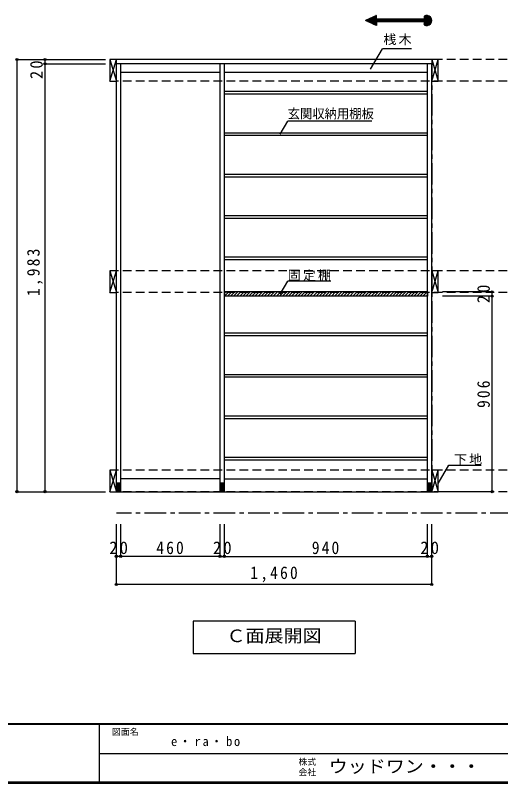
# Model space of a CAD drawing. Units: millimetres at full size, sheet at 1:20. Extents: x -8210 to 8210, y -5841 to 5773.
# Drawn here: x -4698 to -2451, y -5773 to -2213 of the extents above; entities that cross this region are included whole.
import ezdxf
from ezdxf.enums import TextEntityAlignment as Align

# ---------------------------------------------------------------- set-up
doc = ezdxf.new("R2010")
doc.units = ezdxf.units.MM
doc.header["$LTSCALE"] = 20
doc.header["$PDMODE"] = 32
doc.header["$PDSIZE"] = 10
doc.linetypes.add('CHAIN1', pattern=[8, 5, -1, 1, -1])
doc.linetypes.add('DASHED2', pattern=[3, 2, -1])
for name, color, linetype in [('0-2_本体', 2, 'Continuous'), ('0-3_固定棚', 3, 'Continuous'), ('0-4_可動棚', 3, 'Continuous'), ('0-5', 4, 'Continuous'), ('0-7_桟木・巾木', 2, 'Continuous'), ('0-8_引き出し', 3, 'Continuous'), ('0-A_文字', 7, 'Continuous'), ('0-B_寸法', 4, 'Continuous'), ('0-C_ハッチ', 4, 'Continuous'), ('F-1_枠', 6, 'Continuous'), ('F-A_文字', 7, 'Continuous')]:
    doc.layers.add(name, color=color, linetype=linetype)
doc.styles.add('ＭＳ ゴシック', font='')
doc.styles.get('ＭＳ ゴシック').set_extended_font_data('MS Gothic')

# ---------------------------------------------------------------- blocks, each defined once
blk = doc.blocks.new('R40')
at = {"layer": '0-5', "color": 3}
for p, q in [((10, 18.67), (-10, 18.67)), ((-10, 16), (10, 16)), ((-10, 13.33), (10, 13.33)), ((-10, 10.67), (10, 10.67)), ((-10, 8), (10, 8)), ((-10, 5.33), (10, 5.33)), ((-10, 2.67), (10, 2.67)), ((-10, 0), (10, 0)), ((-10, -2.67), (10, -2.67)), ((-10, -5.33), (10, -5.33)), ((-10, -8), (10, -8)), ((-10, -10.67), (10, -10.67)), ((-10, -13.33), (10, -13.33)), ((-10, -16), (10, -16)), ((-10, -18.67), (10, -18.67))]:
    blk.add_line(p, q, dxfattribs=at)

msp = doc.modelspace()

# ---------------------------------------------------------------- linework, layer by layer
at = {"layer": '0-2_本体', "color": 3}
for p, q in [((-2770, -2417.23), (-4230, -2417.23)), ((-4230, -2437.23), (-4230, -2417.23)), ((-2770, -2417.23), (-2770, -2437.23)), ((-4230, -4420.23), (-4230, -2437.23)), ((-2770, -2437.23), (-4230, -2437.23)), ((-4210, -4420.23), (-4210, -2437.23)), ((-3750, -4420.23), (-3750, -2437.23)), ((-3730, -4420.23), (-3730, -2437.23)), ((-2770, -4420.23), (-2770, -2437.23)), ((-4230, -4420.23), (-2770, -4420.23))]:
    msp.add_line(p, q, dxfattribs=at)
at = {"layer": '0-2_本体', "color": 4}
for p, q in [((-4230, -4720.23), (-4230, -4570.23)), ((-4210, -4720.23), (-4210, -4570.23)), ((-3750, -4720.23), (-3750, -4570.23)), ((-4210, -4720.23), (-4230, -4720.23)), ((-3750, -4720.23), (-4210, -4720.23))]:
    msp.add_line(p, q, dxfattribs=at)
at = {"layer": '0-2_本体', "color": 3}
msp.add_lwpolyline([(-2770, -4420.23), (-2790, -4420.23), (-2790, -2437.23)], dxfattribs=at)
at = {"layer": '0-2_本体', "color": 7}
for p in [(-4230, -4720.23), (-4210, -4720.23), (-3750, -4720.23)]:
    msp.add_point(p, dxfattribs=at)
at = {"layer": '0-3_固定棚'}
for p, q in [((-3730, -3494.23), (-3730, -3514.23)), ((-2790, -3494.23), (-3730, -3494.23)), ((-2790, -3514.23), (-3730, -3514.23)), ((-2790, -3494.23), (-2790, -3514.23))]:
    msp.add_line(p, q, dxfattribs=at)
at = {"layer": '0-4_可動棚'}
for p, q in [((-3729, -2578.03), (-3729, -2566.03)), ((-2791, -2566.03), (-3729, -2566.03)), ((-2791, -2578.03), (-3729, -2578.03)), ((-2791, -2566.03), (-2791, -2578.03)), ((-3729, -2770.03), (-3729, -2758.03)), ((-2791, -2758.03), (-3729, -2758.03)), ((-2791, -2770.03), (-3729, -2770.03)), ((-2791, -2758.03), (-2791, -2770.03)), ((-3729, -2962.03), (-3729, -2950.03)), ((-2791, -2950.03), (-3729, -2950.03)), ((-2791, -2950.03), (-2791, -2962.03)), ((-2791, -2962.03), (-3729, -2962.03)), ((-3729, -3154.03), (-3729, -3142.03)), ((-2791, -3142.03), (-3729, -3142.03)), ((-2791, -3154.03), (-3729, -3154.03)), ((-2791, -3142.03), (-2791, -3154.03)), ((-3729, -3346.03), (-3729, -3334.03)), ((-2791, -3334.03), (-3729, -3334.03)), ((-2791, -3346.03), (-3729, -3346.03)), ((-2791, -3334.03), (-2791, -3346.03)), ((-3728.96, -3698.03), (-3728.96, -3686.03)), ((-2791, -3686.03), (-3728.96, -3686.03)), ((-2791, -3698.03), (-3728.96, -3698.03)), ((-2791, -3686.03), (-2791, -3698.03)), ((-3728.96, -3890.03), (-3728.96, -3878.03)), ((-2791, -3878.03), (-3728.96, -3878.03)), ((-2791, -3878.03), (-2791, -3890.03)), ((-2791, -3890.03), (-3728.96, -3890.03)), ((-3728.96, -4082.03), (-3728.96, -4070.03)), ((-2791, -4070.03), (-3728.96, -4070.03)), ((-2791, -4082.03), (-3728.96, -4082.03)), ((-2791, -4070.03), (-2791, -4082.03)), ((-3728.96, -4274.03), (-3728.96, -4262.03)), ((-2791, -4262.03), (-3728.96, -4262.03)), ((-2791, -4262.03), (-2791, -4274.03)), ((-2791, -4274.03), (-3728.96, -4274.03))]:
    msp.add_line(p, q, dxfattribs=at)
at = {"layer": '0-7_桟木・巾木', "color": 7}
for p, q in [((-3750, -2477.23), (-4210, -2477.23)), ((-2790, -2477.23), (-3730, -2477.23)), ((-3750, -4360.23), (-4210, -4360.23)), ((-3730, -4360.23), (-2790, -4360.23))]:
    msp.add_line(p, q, dxfattribs=at)
at = {"layer": '0-8_引き出し', "color": 7}
for p, q in [((-4260, -2417.23), (-4230, -2517.23)), ((-4260, -2517.23), (-4230, -2417.23)), ((-2770, -2417.23), (-2740, -2517.23)), ((-2770, -2517.23), (-2740, -2417.23)), ((-4260, -3397.23), (-4230, -3497.23)), ((-4260, -3497.23), (-4230, -3397.23)), ((-2770, -3397.23), (-2740, -3497.23)), ((-2770, -3497.23), (-2740, -3397.23)), ((-4260, -4320.23), (-4230, -4420.23)), ((-4260, -4420.23), (-4230, -4320.23)), ((-2770, -4320.23), (-2740, -4420.23)), ((-2770, -4420.23), (-2740, -4320.23))]:
    msp.add_line(p, q, dxfattribs=at)
at = {"layer": '0-8_引き出し'}
for points in [[(-4230, -2517.23), (-4230, -2417.23), (-4260, -2417.23), (-4260, -2517.23)], [(-2740, -2517.23), (-2740, -2417.23), (-2770, -2417.23), (-2770, -2517.23)], [(-4230, -3497.23), (-4230, -3397.23), (-4260, -3397.23), (-4260, -3497.23)], [(-2740, -3497.23), (-2740, -3397.23), (-2770, -3397.23), (-2770, -3497.23)], [(-4230, -4420.23), (-4230, -4320.23), (-4260, -4320.23), (-4260, -4420.23)], [(-2740, -4420.23), (-2740, -4320.23), (-2770, -4320.23), (-2770, -4420.23)]]:
    msp.add_lwpolyline(points, close=True, dxfattribs=at)
at = {"layer": '0-A_文字'}
for p, q in [((-3025.9, -2212.75), (-3076.72, -2236.36)), ((-3025.9, -2259.97), (-3076.72, -2236.36)), ((-3075.04, -2237.14), (-3076.11, -2236.08)), ((-3069.76, -2239.6), (-3074.18, -2235.18)), ((-3064.48, -2242.05), (-3072.24, -2234.28)), ((-3059.19, -2244.51), (-3070.31, -2233.39)), ((-3053.91, -2246.96), (-3068.38, -2232.49)), ((-3048.63, -2249.42), (-3066.45, -2231.59)), ((-3043.34, -2251.87), (-3064.52, -2230.7)), ((-3038.06, -2254.33), (-3062.59, -2229.8)), ((-3032.78, -2256.78), (-3060.66, -2228.9)), ((-3027.5, -2259.23), (-3058.73, -2228)), ((-3025.9, -2258), (-3056.8, -2227.11)), ((-3025.9, -2255.17), (-3054.86, -2226.21)), ((-3025.9, -2252.34), (-3052.93, -2225.31)), ((-3025.9, -2249.51), (-3051, -2224.41)), ((-3025.9, -2246.69), (-3049.07, -2223.52)), ((-3025.9, -2243.86), (-3047.14, -2222.62)), ((-3024.67, -2242.26), (-3045.21, -2221.72)), ((-3021.84, -2242.26), (-3043.28, -2220.83)), ((-3019.01, -2242.26), (-3041.35, -2219.93)), ((-3016.19, -2242.26), (-3039.41, -2219.03)), ((-3025.9, -2229.72), (-3037.48, -2218.13)), ((-3025.9, -2226.89), (-3035.55, -2217.24)), ((-3025.9, -2224.06), (-3033.62, -2216.34)), ((-3025.9, -2221.23), (-3031.69, -2215.44)), ((-3025.9, -2218.4), (-3029.76, -2214.55)), ((-3025.9, -2215.57), (-3027.83, -2213.65)), ((-3025.9, -2230.47), (-3025.9, -2212.75)), ((-2805.42, -2242.26), (-3025.9, -2242.26)), ((-3025.9, -2242.26), (-3025.9, -2259.97)), ((-3013.36, -2242.26), (-3025.15, -2230.47)), ((-3010.53, -2242.26), (-3022.32, -2230.47)), ((-3007.7, -2242.26), (-3019.49, -2230.47)), ((-3004.87, -2242.26), (-3016.67, -2230.47)), ((-3002.04, -2242.26), (-3013.84, -2230.47)), ((-2999.21, -2242.26), (-3011.01, -2230.47)), ((-2996.39, -2242.26), (-3008.18, -2230.47)), ((-2993.56, -2242.26), (-3005.35, -2230.47)), ((-2990.73, -2242.26), (-3002.52, -2230.47)), ((-2987.9, -2242.26), (-2999.69, -2230.47)), ((-2985.07, -2242.26), (-2996.87, -2230.47)), ((-2982.24, -2242.26), (-2994.04, -2230.47)), ((-2979.42, -2242.26), (-2991.21, -2230.47)), ((-2976.59, -2242.26), (-2988.38, -2230.47)), ((-2973.76, -2242.26), (-2985.55, -2230.47)), ((-2970.93, -2242.26), (-2982.72, -2230.47)), ((-2968.1, -2242.26), (-2979.9, -2230.47)), ((-2965.27, -2242.26), (-2977.07, -2230.47)), ((-2962.44, -2242.26), (-2974.24, -2230.47)), ((-2959.62, -2242.26), (-2971.41, -2230.47)), ((-2956.79, -2242.26), (-2968.58, -2230.47)), ((-2953.96, -2242.26), (-2965.75, -2230.47)), ((-2951.13, -2242.26), (-2962.93, -2230.47)), ((-2948.3, -2242.26), (-2960.1, -2230.47)), ((-2945.47, -2242.26), (-2957.27, -2230.47)), ((-2942.65, -2242.26), (-2954.44, -2230.47)), ((-2939.82, -2242.26), (-2951.61, -2230.47)), ((-2936.99, -2242.26), (-2948.78, -2230.47)), ((-2934.16, -2242.26), (-2945.95, -2230.47)), ((-2931.33, -2242.26), (-2943.13, -2230.47)), ((-2928.5, -2242.26), (-2940.3, -2230.47)), ((-2925.68, -2242.26), (-2937.47, -2230.47)), ((-2922.85, -2242.26), (-2934.64, -2230.47)), ((-2920.02, -2242.26), (-2931.81, -2230.47)), ((-2917.19, -2242.26), (-2928.98, -2230.47)), ((-2914.36, -2242.26), (-2926.16, -2230.47)), ((-2911.53, -2242.26), (-2923.33, -2230.47)), ((-2908.7, -2242.26), (-2920.5, -2230.47)), ((-2905.88, -2242.26), (-2917.67, -2230.47)), ((-2903.05, -2242.26), (-2914.84, -2230.47)), ((-2900.22, -2242.26), (-2912.01, -2230.47)), ((-2897.39, -2242.26), (-2909.18, -2230.47)), ((-2894.56, -2242.26), (-2906.36, -2230.47)), ((-2891.73, -2242.26), (-2903.53, -2230.47)), ((-2888.91, -2242.26), (-2900.7, -2230.47)), ((-2886.08, -2242.26), (-2897.87, -2230.47)), ((-2883.25, -2242.26), (-2895.04, -2230.47)), ((-2880.42, -2242.26), (-2892.21, -2230.47)), ((-2877.59, -2242.26), (-2889.39, -2230.47)), ((-2874.76, -2242.26), (-2886.56, -2230.47)), ((-2871.94, -2242.26), (-2883.73, -2230.47)), ((-2869.11, -2242.26), (-2880.9, -2230.47)), ((-2866.28, -2242.26), (-2878.07, -2230.47)), ((-2863.45, -2242.26), (-2875.24, -2230.47)), ((-2860.62, -2242.26), (-2872.42, -2230.47)), ((-2857.79, -2242.26), (-2869.59, -2230.47)), ((-2854.96, -2242.26), (-2866.76, -2230.47)), ((-2852.14, -2242.26), (-2863.93, -2230.47)), ((-2849.31, -2242.26), (-2861.1, -2230.47)), ((-2846.48, -2242.26), (-2858.27, -2230.47)), ((-2843.65, -2242.26), (-2855.44, -2230.47)), ((-2840.82, -2242.26), (-2852.62, -2230.47)), ((-2837.99, -2242.26), (-2849.79, -2230.47)), ((-2835.17, -2242.26), (-2846.96, -2230.47)), ((-2832.34, -2242.26), (-2844.13, -2230.47)), ((-2829.51, -2242.26), (-2841.3, -2230.47)), ((-2826.68, -2242.26), (-2838.47, -2230.47)), ((-2823.85, -2242.26), (-2835.65, -2230.47)), ((-2821.02, -2242.26), (-2832.82, -2230.47)), ((-2818.2, -2242.26), (-2829.99, -2230.47)), ((-2815.37, -2242.26), (-2827.16, -2230.47)), ((-2812.54, -2242.26), (-2824.33, -2230.47)), ((-2809.71, -2242.26), (-2821.5, -2230.47)), ((-2806.88, -2242.26), (-2818.68, -2230.47)), ((-2787.22, -2259.09), (-2815.85, -2230.47)), ((-2785.1, -2258.39), (-2813.02, -2230.47)), ((-2783.13, -2257.52), (-2810.19, -2230.47)), ((-2781.31, -2256.52), (-2807.36, -2230.47)), ((-2774.07, -2249.62), (-2805.42, -2218.27)), ((-2775.28, -2251.24), (-2805.42, -2221.1)), ((-2776.6, -2252.74), (-2805.42, -2223.93)), ((-2778.05, -2254.12), (-2805.42, -2226.76)), ((-2779.62, -2255.38), (-2805.42, -2229.58)), ((-2805.42, -2242.26), (-2805.42, -2256.81)), ((-2772.99, -2247.87), (-2805.11, -2215.74)), ((-2772.05, -2245.98), (-2803.23, -2214.8)), ((-2771.25, -2243.95), (-2801.2, -2214)), ((-2770.62, -2241.75), (-2799, -2213.38)), ((-2770.19, -2239.35), (-2796.6, -2212.94)), ((-2770, -2236.71), (-2793.96, -2212.76)), ((-2770.15, -2233.74), (-2790.99, -2212.9)), ((-2770.8, -2230.25), (-2787.5, -2213.56)), ((-2772.56, -2225.67), (-2782.92, -2215.31)), ((-2789.52, -2259.62), (-2805.42, -2243.73)), ((-2792.05, -2259.92), (-2805.42, -2246.55)), ((-2794.86, -2259.94), (-2805.42, -2249.38)), ((-2798.08, -2259.55), (-2805.42, -2252.21)), ((-2802.04, -2258.42), (-2805.42, -2255.04)), ((-3052.8, -2462.3), (-2997.97, -2367.34)), ((-2863.38, -2367.34), (-2997.97, -2367.34)), ((-3471.69, -2764.03), (-3436.67, -2703.38)), ((-3046.67, -2703.38), (-3436.67, -2703.38)), ((-3471.69, -3505.29), (-3436.67, -3444.64)), ((-3236.67, -3444.64), (-3436.67, -3444.64)), ((-2740, -4381.91), (-2691.23, -4297.45)), ((-2691.23, -4297.45), (-2540.7, -4297.45)), ((-3125, -5020.23), (-3125, -5170.23)), ((-3875, -5170.23), (-3125, -5170.23))]:
    msp.add_line(p, q, dxfattribs=at)
at = {"layer": '0-A_文字', "linetype": 'CHAIN1'}
for p, q in [((-2770, -2417.23), (-2770, -4420.23)), ((-1280, -4520.23), (-4230, -4520.23))]:
    msp.add_line(p, q, dxfattribs=at)
at = {"layer": '0-A_文字'}
for points in [[(-2805.42, -2215.92), (-2805.42, -2230.47), (-3025.9, -2230.47)], [(-3125, -5020.23), (-3875, -5020.23), (-3875, -5170.23)]]:
    msp.add_lwpolyline(points, dxfattribs=at)
msp.add_arc((-2793.61, -2236.36), 23.61, 240, 120, dxfattribs=at)
at = {"layer": '0-B_寸法'}
for p, q in [((-4690, -2417.23), (-4280, -2417.23)), ((-4690, -4420.23), (-4690, -2417.23)), ((-4560, -2437.23), (-4560, -2417.23)), ((-4560, -2417.23), (-4430, -2417.23)), ((-4560, -2437.23), (-4280, -2437.23)), ((-4560, -4420.23), (-4560, -2437.23)), ((-2490, -3494.23), (-2720, -3494.23)), ((-2490, -3514.23), (-2720, -3514.23)), ((-2490, -3514.23), (-2720, -3514.23)), ((-2490, -3514.23), (-2490, -3494.23)), ((-2490, -4420.23), (-2490, -3514.23)), ((-4690, -4420.23), (-4280, -4420.23)), ((-4560, -4420.23), (-4430, -4420.23)), ((-2490, -4420.23), (-2720, -4420.23)), ((-4230, -4850.23), (-4230, -4570.23)), ((-3750, -4720.23), (-3750, -4570.23)), ((-3730, -4720.23), (-3730, -4570.23)), ((-2790, -4720.23), (-2790, -4570.23)), ((-2770, -4720.23), (-2770, -4570.23)), ((-4230, -4850.23), (-4230, -4720.23)), ((-3750, -4720.23), (-3730, -4720.23)), ((-3730, -4720.23), (-2790, -4720.23)), ((-2790, -4720.23), (-2770, -4720.23)), ((-2770, -4850.23), (-2770, -4720.23)), ((-2770, -4850.23), (-4230, -4850.23))]:
    msp.add_line(p, q, dxfattribs=at)
at = {"layer": '0-B_寸法', "linetype": 'DASHED2'}
for p, q in [((-1280, -2417.23), (-4230, -2417.23)), ((-1280, -2517.23), (-4230, -2517.23)), ((-1280, -3397.23), (-4230, -3397.23)), ((-1280, -3497.23), (-4230, -3497.23)), ((-1280, -4320.23), (-4230, -4320.23)), ((-1280, -4420.23), (-4230, -4420.23))]:
    msp.add_line(p, q, dxfattribs=at)
at = {"layer": '0-B_寸法', "color": 7}
for p in [(-4690, -2417.23), (-4560, -2417.23), (-4560, -2437.23), (-2490, -3494.23), (-2490, -3514.23), (-4690, -4420.23), (-4560, -4420.23), (-2490, -4420.23), (-3750, -4720.23), (-3730, -4720.23), (-2790, -4720.23), (-2770, -4720.23), (-4230, -4850.23), (-2770, -4850.23)]:
    msp.add_point(p, dxfattribs=at)
at = {"layer": '0-C_ハッチ'}
for p, q in [((-3730, -3500.53), (-3723.69, -3494.23)), ((-3729.55, -3514.23), (-3709.55, -3494.23)), ((-3715.41, -3514.23), (-3695.41, -3494.23)), ((-3701.27, -3514.23), (-3681.27, -3494.23)), ((-3687.13, -3514.23), (-3667.13, -3494.23)), ((-3672.98, -3514.23), (-3652.98, -3494.23)), ((-3658.84, -3514.23), (-3638.84, -3494.23)), ((-3644.7, -3514.23), (-3624.7, -3494.23)), ((-3630.56, -3514.23), (-3610.56, -3494.23)), ((-3616.42, -3514.23), (-3596.42, -3494.23)), ((-3602.27, -3514.23), (-3582.27, -3494.23)), ((-3588.13, -3514.23), (-3568.13, -3494.23)), ((-3573.99, -3514.23), (-3553.99, -3494.23)), ((-3559.85, -3514.23), (-3539.85, -3494.23)), ((-3545.7, -3514.23), (-3525.7, -3494.23)), ((-3531.56, -3514.23), (-3511.56, -3494.23)), ((-3517.42, -3514.23), (-3497.42, -3494.23)), ((-3503.28, -3514.23), (-3483.28, -3494.23)), ((-3489.14, -3514.23), (-3469.14, -3494.23)), ((-3474.99, -3514.23), (-3454.99, -3494.23)), ((-3460.85, -3514.23), (-3440.85, -3494.23)), ((-3446.71, -3514.23), (-3426.71, -3494.23)), ((-3432.57, -3514.23), (-3412.57, -3494.23)), ((-3418.43, -3514.23), (-3398.43, -3494.23)), ((-3404.28, -3514.23), (-3384.28, -3494.23)), ((-3390.14, -3514.23), (-3370.14, -3494.23)), ((-3376, -3514.23), (-3356, -3494.23)), ((-3361.86, -3514.23), (-3341.86, -3494.23)), ((-3347.71, -3514.23), (-3327.71, -3494.23)), ((-3333.57, -3514.23), (-3313.57, -3494.23)), ((-3319.43, -3514.23), (-3299.43, -3494.23)), ((-3305.29, -3514.23), (-3285.29, -3494.23)), ((-3291.15, -3514.23), (-3271.15, -3494.23)), ((-3277, -3514.23), (-3257, -3494.23)), ((-3262.86, -3514.23), (-3242.86, -3494.23)), ((-3248.72, -3514.23), (-3228.72, -3494.23)), ((-3234.58, -3514.23), (-3214.58, -3494.23)), ((-3220.44, -3514.23), (-3200.44, -3494.23)), ((-3206.29, -3514.23), (-3186.29, -3494.23)), ((-3192.15, -3514.23), (-3172.15, -3494.23)), ((-3178.01, -3514.23), (-3158.01, -3494.23)), ((-3163.87, -3514.23), (-3143.87, -3494.23)), ((-3149.72, -3514.23), (-3129.72, -3494.23)), ((-3135.58, -3514.23), (-3115.58, -3494.23)), ((-3121.44, -3514.23), (-3101.44, -3494.23)), ((-3107.3, -3514.23), (-3087.3, -3494.23)), ((-3093.16, -3514.23), (-3073.16, -3494.23)), ((-3079.01, -3514.23), (-3059.01, -3494.23)), ((-3064.87, -3514.23), (-3044.87, -3494.23)), ((-3050.73, -3514.23), (-3030.73, -3494.23)), ((-3036.59, -3514.23), (-3016.59, -3494.23)), ((-3022.45, -3514.23), (-3002.45, -3494.23)), ((-3008.3, -3514.23), (-2988.3, -3494.23)), ((-2994.16, -3514.23), (-2974.16, -3494.23)), ((-2980.02, -3514.23), (-2960.02, -3494.23)), ((-2965.88, -3514.23), (-2945.88, -3494.23)), ((-2951.74, -3514.23), (-2931.74, -3494.23)), ((-2937.59, -3514.23), (-2917.59, -3494.23)), ((-2923.45, -3514.23), (-2903.45, -3494.23)), ((-2909.31, -3514.23), (-2889.31, -3494.23)), ((-2895.17, -3514.23), (-2875.17, -3494.23)), ((-2881.02, -3514.23), (-2861.02, -3494.23)), ((-2866.88, -3514.23), (-2846.88, -3494.23)), ((-2852.74, -3514.23), (-2832.74, -3494.23)), ((-2838.6, -3514.23), (-2818.6, -3494.23)), ((-2824.46, -3514.23), (-2804.46, -3494.23)), ((-2810.31, -3514.23), (-2790.31, -3494.23)), ((-2796.17, -3514.23), (-2790, -3508.06))]:
    msp.add_line(p, q, dxfattribs=at)
at = {"layer": 'F-1_枠'}
for p, q in [((-410, -5496.67), (-8210, -5496.67)), ((-410, -5500), (-8210, -5500)), ((-4310, -5500), (-4310, -5766.67)), ((-4310, -5633.33), (-416.67, -5633.34)), ((-410, -5766.67), (-8210, -5766.67)), ((-410, -5770), (-8210, -5770)), ((-410, -5773.33), (-8210, -5773.33))]:
    msp.add_line(p, q, dxfattribs=at)

# ---------------------------------------------------------------- block references
at = {"layer": '0-5'}
for p in [(-4220, -4398.89), (-3740, -4398.89), (-2780, -4398.89)]:
    msp.add_blockref('R40', p, dxfattribs=at)

# ---------------------------------------------------------------- texts
at = {"layer": '0-2_本体', "color": 7, "char_height": 58.65, "attachment_point": 7, "style": 'ＭＳ ゴシック'}
for s, insert in [('\\T1.27;\\W0.95;20', (-4262.5, -4710.23)), ('\\T1.27;\\W0.9;460', (-4045, -4710.23))]:
    msp.add_mtext(s, dxfattribs=dict(at, insert=insert))
at = {"layer": '0-A_文字', "style": 'ＭＳ ゴシック'}
for s, height, width, p in [('玄関収納用棚板', 43.99, 0.95, (-3436.67, -2703.38)), ('Ｃ面展開図', 58.65, 1.1, (-3720, -5135.23))]:
    msp.add_text(s, height=height, dxfattribs=dict(at, width=width)).set_placement(p, align=Align.BOTTOM_LEFT)
at = {"layer": '0-A_文字', "char_height": 43.99, "attachment_point": 7, "style": 'ＭＳ ゴシック'}
for s, insert in [('\\T1.17;桟木', (-2993.38, -2350.88)), ('\\T1.17;固定棚', (-3436.67, -3444.64)), ('\\T1.17;下地', (-2666.73, -4297.45))]:
    msp.add_mtext(s, dxfattribs=dict(at, insert=insert))
at = {"layer": '0-B_寸法', "color": 7, "char_height": 58.65, "attachment_point": 7, "rotation": 90, "style": 'ＭＳ ゴシック'}
for s, insert in [('\\T1.27;\\W0.95;20', (-4570, -2507.7)), ('\\T1.28;\\W0.9;1,983', (-4570, -3513.73)), ('\\T1.27;\\W0.95;20', (-2500, -3546.73)), ('\\T1.27;\\W0.9;906', (-2500, -4032.23))]:
    msp.add_mtext(s, dxfattribs=dict(at, insert=insert))
at = {"layer": '0-B_寸法', "color": 7, "char_height": 58.65, "attachment_point": 7, "style": 'ＭＳ ゴシック'}
for s, insert in [('\\T1.27;\\W0.95;20', (-3782.5, -4710.23)), ('\\T1.27;\\W0.9;940', (-3325, -4710.23)), ('\\T1.27;\\W0.95;20', (-2822.5, -4710.23)), ('\\T1.28;\\W0.9;1,460', (-3610, -4840.23))]:
    msp.add_mtext(s, dxfattribs=dict(at, insert=insert))
at = {"layer": 'F-A_文字', "style": 'ＭＳ ゴシック'}
for s, p in [('図面名', (-4250, -5556.67)), ('株式', (-3386.67, -5696)), ('会社', (-3386.67, -5744))]:
    msp.add_text(s, height=29.33, dxfattribs=at).set_placement(p, align=Align.BOTTOM_LEFT)
at = {"layer": 'F-A_文字', "style": 'ＭＳ ゴシック', "width": 1.1}
msp.add_text('ウッドワン・・・', height=58.65, dxfattribs=at).set_placement((-3246.67, -5740), align=Align.BOTTOM_LEFT)
at = {"layer": 'F-A_文字', "insert": (-3976.67, -5600), "char_height": 43.99, "attachment_point": 7, "style": 'ＭＳ ゴシック'}
msp.add_mtext('\\T1.28;\\W0.95;e・ra・bo', dxfattribs=at)

doc.saveas('drawing.dxf')
